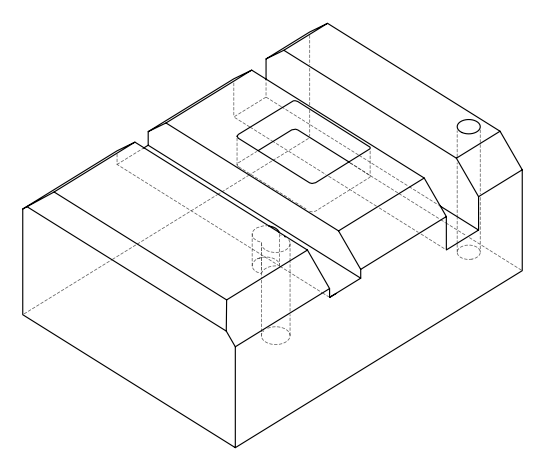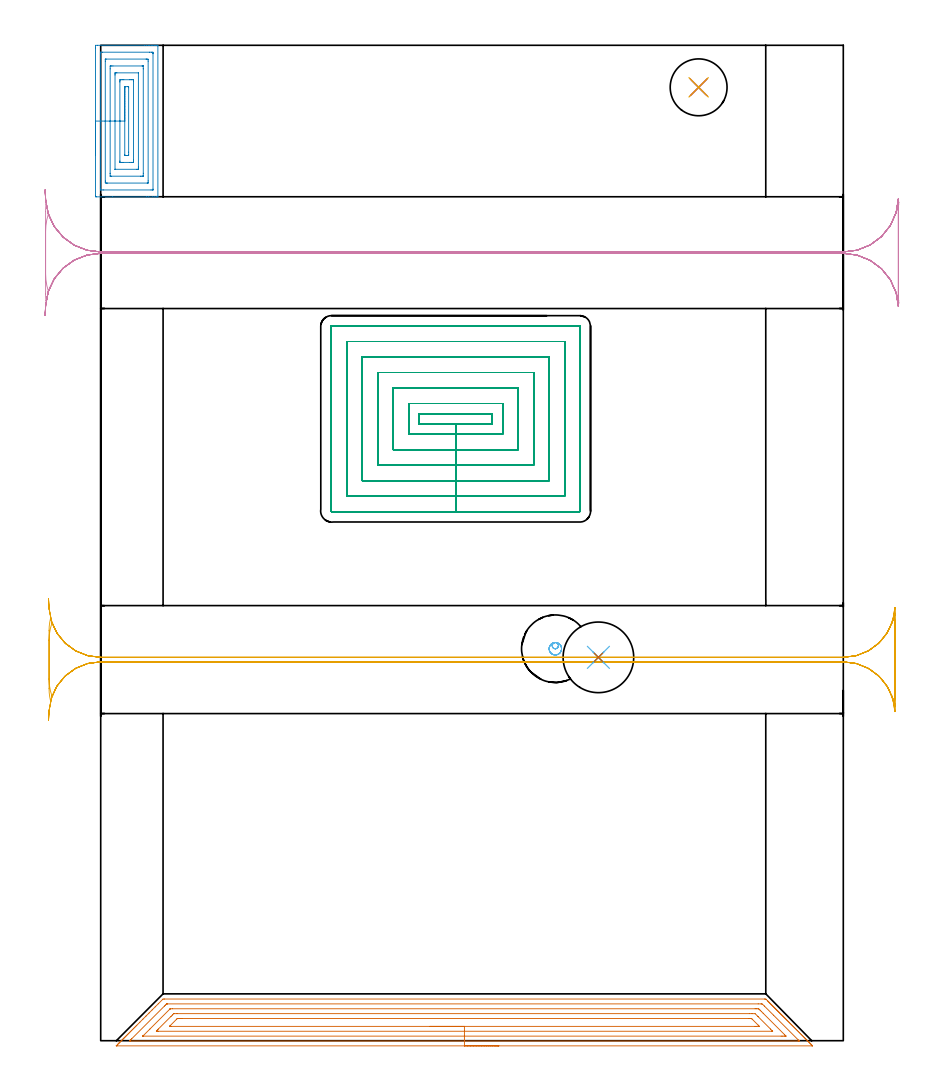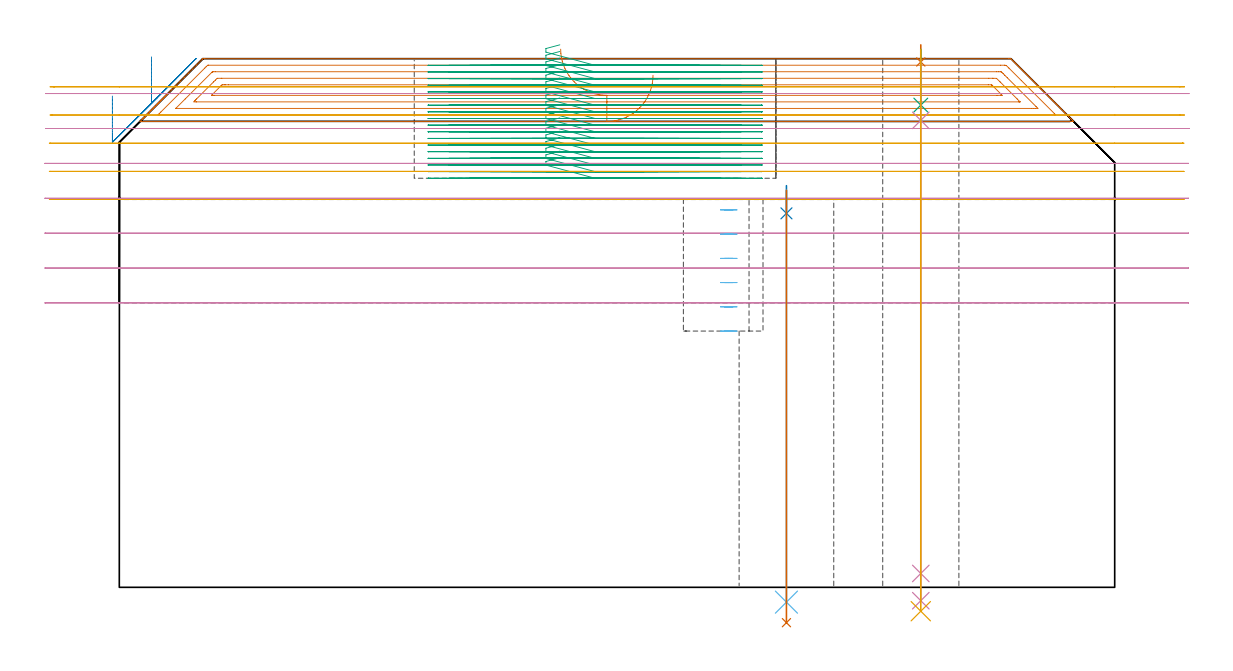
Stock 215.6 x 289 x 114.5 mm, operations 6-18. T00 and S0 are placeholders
(PLAN: 18 operations, 10 tool changes, 91.4 min)
(1 AREA_MILL | FG_CHAMFER_SURFACE | UGT0205_001 | 6.25 min | 26100 mm3)
(2 AREA_MILL_1 | FG_CHAMFER_SURFACE_1 | UGT0205_001 | 5.3 min | 16817 mm3)
(3 AREA_MILL_2 | FG_CHAMFER_SURFACE_2 | UGT0205_001 | 5.95 min | 25956 mm3)
(4 AREA_MILL_3 | FG_CHAMFER_SURFACE_3 | UGT0205_001 | 5.09 min | 16650 mm3)
(5 AREA_MILL_4 | FG_CHAMFER_SURFACE_4 | UGT0205_001 | 3.24 min | 13195 mm3)
(6 AREA_MILL_5 | FG_CHAMFER_SURFACE_5 | UGT0205_001 | 7.86 min | 17028 mm3)
(7 AREA_MILL_6 | FG_CHAMFER_SURFACE_6 | UGT0205_001 | 2.73 min | 8462 mm3)
(8 MILL_RECTANGULAR_POCKET | POCKET_RECTANGULAR_STRAIGHT | NXT0201_008 | Follow Part, ap 1.5, ae 75% | 39.06 min | 121291 mm3)
(9 MILL_RECTANGULAR_SLOT | SLOT_RECTANGULAR | UGT0201_004 | Follow Part, ap 8, ae 75% | 7.98 min | 362912 mm3)
(10 MILL_RECTANGULAR_SLOT_1 | SLOT_RECTANGULAR_1 | UGT0201_018 | Follow Part, ap 7.5, ae 75% | 5.58 min | 199205 mm3)
(11 MILL_BLIND_HOLE_FROM_SOLID_MATERIAL | STEP1POCKET | UGT0201_008 | Spiral | 0.47 min | 8611 mm3)
(12 SPOT_DRILL | STEP1HOLE | NXT0321_9005460120000 | 0.03 min | 7 mm3)
(13 SPOT_DRILL_1 | STEP1HOLE_1 | NXT0321_9005460120000 | 0.06 min | 166 mm3)
(14 DRILL_BLIND_HOLE_INTO_CENTER | STEP1HOLE | NXT0301_038 | 0.05 min | 301 mm3)
(15 GUN_DRILL_THROUGH_HOLE | STEP1HOLE | UGT0307_002 | 0.55 min | 2945 mm3)
(16 SPADE_DRILL_TO_ENLARGE_THROUGH_HOLE | STEP1HOLE | UGT0306_007 | 0.49 min | 21180 mm3)
(17 DRILL_THROUGH_HOLE_INTO_CENTER | STEP1HOLE_1 | NXT0301_065 | 0.36 min | 5490 mm3)
(18 DRILL_TO_ENLARGE_THROUGH_HOLE | STEP1HOLE_1 | UGT0301_050 | 0.38 min | 19817 mm3)
(TOOL UGT0205_001 | Chamfer Mill 20 x 3 x 45 deg. | D20 FL50 Z2)
(TOOL NXT0201_008 | ENDMILL 6mm [2P460-0600-NA 1630] | D6 FL26 Z6)
(TOOL UGT0201_004 | End Mill 32 mm | D32 FL53 Z6)
(TOOL UGT0201_018 | End mill 30 mm | D30 FL50 Z4)
(TOOL UGT0201_008 | End Mill 16 mm | D16 FL32 Z4)
(TOOL NXT0321_9005460120000 | NC Spot Drill, 142deg, 12mm, Carbide, Uncoated | D12 PA142 FL30 Z2)
(TOOL NXT0301_038 | Carbide Drill 6.7mm [860.1-0670-034A1-MM 2214] | D6.7 PA140 FL53 Z2)
(TOOL UGT0307_002 | Gun Drill 6 mm | D6 PA130 FL24 Z1)
(TOOL UGT0306_007 | Spade Drill 16.5mm | D16.5 PA132 FL10 Z2)
(TOOL NXT0301_065 | Carbide Drill 9.4mm [860.1-0940-075A1-MM 2214] | D9.4 PA140 FL98 Z2)
(TOOL UGT0301_050 | Twist Drill 20.5 mm | D20.5 PA118 FL145 Z2)
(OP 6 AREA_MILL_5)
G17 G21 G94 G90
T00 M6
G54
G17 G0 G90 X115.6 Y-1.5 S1061 M3
G43 Z124.5 H0
Z110.9
G94 G1 X115.562 Z110.028 F250.
X115.448 Z109.164
X115.259 Z108.312
X114.997 Z107.48
X114.663 Z106.674
X114.26 Z105.9
X113.791 Z105.164
X113.26 Z104.472
X112.671 Z103.829
X112.028 Z103.24
X111.336 Z102.708
X110.6 Z102.24
X109.826 Z101.837
X109.02 Z101.503
X108.188 Z101.241
X107.336 Z101.052
X106.471 Z100.938
X105.6 Z100.9
X4.734
X4.52 Y-1.494 Z100.903
X4.518 Y-1.493 Z100.904
X4.52 Y-1.478 Z100.919
X4.936 Y-1.064 Z101.335
X5.069 Y-0.93 Z101.467
X5.116 Y-0.884 Z101.515
X5.32 Y-0.68 Z101.719
X5.366 Y-0.633 Z101.764
X5.414 Y-0.586 Z101.813
X5.615 Y-0.384 Z102.015
X5.662 Y-0.336 Z102.061
X5.711 Y-0.288 Z102.111
X5.911 Y-0.089 Z102.31
X5.959 Y-0.04 Z102.357
X6.009 Y0.009 Z102.408
X6.207 Y0.207 Z102.606
X6.256 Y0.257 Z102.654
X6.307 Y0.307 Z102.706
X6.502 Y0.503 Z102.902
X6.552 Y0.554 Z102.95
X6.604 Y0.605 Z103.004
X6.798 Y0.798 Z103.197
X6.849 Y0.85 Z103.247
X6.902 Y0.903 Z103.302
X7.093 Y1.094 Z103.493
X7.145 Y1.147 Z103.544
X7.2 Y1.2 Z103.599
X7.389 Y1.389 Z103.788
X7.442 Y1.444 Z103.84
X7.498 Y1.498 Z103.897
X7.684 Y1.685 Z104.084
X7.739 Y1.74 Z104.137
X7.795 Y1.796 Z104.195
X7.98 Y1.98 Z104.379
X8.035 Y2.037 Z104.434
X8.093 Y2.094 Z104.493
X8.276 Y2.276 Z104.675
X8.332 Y2.333 Z104.73
X8.391 Y2.391 Z104.79
X8.571 Y2.572 Z104.971
X8.629 Y2.63 Z105.027
X8.689 Y2.689 Z105.088
X8.867 Y2.867 Z105.266
X8.925 Y2.927 Z105.323
X8.986 Y2.987 Z105.386
X9.162 Y3.163 Z105.562
X9.222 Y3.223 Z105.62
X9.284 Y3.284 Z105.683
X9.458 Y3.458 Z105.857
X9.519 Y3.52 Z105.917
X9.582 Y3.582 Z105.981
X9.754 Y3.754 Z106.153
X9.815 Y3.817 Z106.213
X9.879 Y3.88 Z106.279
X10.049 Y4.05 Z106.449
X10.112 Y4.113 Z106.51
X10.177 Y4.178 Z106.577
X10.345 Y4.345 Z106.744
X10.408 Y4.41 Z106.806
X10.475 Y4.475 Z106.874
X11.368 Y5.369 Z107.768
X12.261 Y6.262 Z108.661
X13.155 Y7.155 Z109.554
X14.048 Y8.048 Z110.447
X14.941 Y8.941 Z111.34
X15.834 Y9.834 Z112.234
X16.727 Y10.728 Z113.127
X17.974 Y11.975 Z114.372
X18.005 Y12.005 Z114.401
X18.105 Y12.1 Z114.485
X18.514 Z114.5
X192.686
X193.095 Z114.485
X193.198 Y12.004 Z114.4
X193.226 Y11.975 Z114.372
X193.579 Y11.622 Z114.019
X193.672 Y11.53 Z113.926
X193.761 Y11.439 Z113.838
X193.877 Y11.323 Z113.722
X193.969 Y11.233 Z113.629
X194.057 Y11.143 Z113.543
X194.175 Y11.025 Z113.425
X194.265 Y10.936 Z113.332
X194.352 Y10.848 Z113.247
X194.473 Y10.728 Z113.127
X194.562 Y10.64 Z113.036
X194.648 Y10.552 Z112.951
X194.77 Y10.43 Z112.829
X194.859 Y10.343 Z112.739
X194.944 Y10.257 Z112.656
X195.068 Y10.132 Z112.531
X195.155 Y10.046 Z112.442
X195.239 Y9.961 Z112.36
X195.366 Y9.834 Z112.234
X195.452 Y9.75 Z112.146
X195.535 Y9.665 Z112.065
X195.663 Y9.537 Z111.936
X195.749 Y9.453 Z111.849
X195.83 Y9.37 Z111.769
X195.961 Y9.239 Z111.638
X196.045 Y9.156 Z111.553
X196.126 Y9.074 Z111.474
X196.259 Y8.941 Z111.341
X196.342 Y8.86 Z111.256
X196.422 Y8.779 Z111.178
X196.557 Y8.644 Z111.043
X196.639 Y8.563 Z110.959
X196.717 Y8.483 Z110.882
X196.854 Y8.346 Z110.745
X196.935 Y8.266 Z110.663
X197.013 Y8.188 Z110.587
X197.152 Y8.048 Z110.447
X197.232 Y7.97 Z110.366
X197.308 Y7.892 Z110.291
X197.45 Y7.75 Z110.15
X197.529 Y7.673 Z110.069
X197.604 Y7.596 Z109.996
X197.748 Y7.453 Z109.852
X197.825 Y7.376 Z109.773
X197.9 Y7.301 Z109.7
X198.045 Y7.155 Z109.554
X198.122 Y7.08 Z109.476
X198.195 Y7.005 Z109.404
X198.343 Y6.857 Z109.256
X198.418 Y6.783 Z109.179
X198.491 Y6.71 Z109.109
X198.641 Y6.56 Z108.959
X198.715 Y6.487 Z108.883
X198.786 Y6.414 Z108.813
X198.939 Y6.262 Z108.661
X199.012 Y6.19 Z108.586
X199.082 Y6.119 Z108.518
X199.236 Y5.964 Z108.363
X199.308 Y5.893 Z108.29
X199.377 Y5.823 Z108.222
X199.534 Y5.666 Z108.065
X199.605 Y5.597 Z107.993
X199.673 Y5.527 Z107.926
X199.832 Y5.369 Z107.768
X199.902 Y5.3 Z107.696
X199.969 Y5.232 Z107.631
X200.129 Y5.071 Z107.47
X200.198 Y5.003 Z107.4
X200.264 Y4.936 Z107.335
X200.427 Y4.773 Z107.172
X200.495 Y4.707 Z107.103
X200.56 Y4.641 Z107.04
X200.725 Y4.475 Z106.874
X200.792 Y4.41 Z106.806
X200.855 Y4.345 Z106.744
X201.023 Y4.178 Z106.577
X201.088 Y4.113 Z106.51
X201.151 Y4.049 Z106.448
X201.32 Y3.88 Z106.279
X201.385 Y3.817 Z106.213
X201.447 Y3.754 Z106.153
X201.618 Y3.582 Z105.981
X201.681 Y3.52 Z105.917
X201.742 Y3.458 Z105.857
X201.916 Y3.285 Z105.684
X201.978 Y3.223 Z105.62
X202.038 Y3.163 Z105.562
X202.214 Y2.987 Z105.386
X202.275 Y2.927 Z105.323
X202.333 Y2.867 Z105.266
X202.511 Y2.689 Z105.088
X202.571 Y2.63 Z105.027
X202.629 Y2.572 Z104.971
X202.809 Y2.391 Z104.79
X202.868 Y2.333 Z104.73
X202.924 Y2.276 Z104.675
X203.107 Y2.094 Z104.493
X203.165 Y2.037 Z104.434
X203.22 Y1.98 Z104.379
X203.404 Y1.796 Z104.195
X203.461 Y1.74 Z104.137
X203.516 Y1.685 Z104.084
X203.702 Y1.498 Z103.897
X203.758 Y1.444 Z103.84
X203.811 Y1.389 Z103.788
X204. Y1.2 Z103.599
X204.054 Y1.147 Z103.544
X204.107 Y1.094 Z103.493
X204.298 Y0.903 Z103.302
X204.351 Y0.85 Z103.247
X204.402 Y0.798 Z103.197
X204.595 Y0.605 Z103.004
X204.648 Y0.554 Z102.95
X204.698 Y0.503 Z102.902
X204.893 Y0.307 Z102.706
X204.944 Y0.257 Z102.654
X204.993 Y0.207 Z102.606
X205.191 Y0.01 Z102.408
X205.241 Y-0.04 Z102.357
X205.289 Y-0.089 Z102.31
X205.489 Y-0.288 Z102.111
X205.538 Y-0.336 Z102.061
X205.585 Y-0.384 Z102.015
X205.786 Y-0.586 Z101.813
X205.834 Y-0.633 Z101.764
X205.88 Y-0.68 Z101.719
X206.084 Y-0.884 Z101.515
X206.131 Y-0.93 Z101.467
X206.264 Y-1.064 Z101.335
X206.382 Y-1.182 Z101.218
X206.576 Y-1.375 Z101.023
X206.68 Y-1.482 Z100.915
X206.683 Y-1.494 Z100.903
X206.68 Y-1.499 Z100.899
X206.466 Y-1.5 Z100.9
X105.6
Y-0.086 Z102.314
X8.642 Y-0.085 Z102.315
X8.55 Y-0.083 Z102.317
X8.383 Y-0.079 Z102.321
X8.418 Y-0.04 Z102.36
X8.55 Y0.098 Z102.498
X8.689 Y0.239 Z102.639
X8.995 Y0.545 Z102.945
X18.514 Y10.064 Z112.464
X18.803 Y10.351 Z112.751
X19.098 Y10.64 Z113.04
X19.13 Y10.668 Z113.068
X19.223 Y10.679 Z113.079
X19.315 Y10.684 Z113.084
X19.361 Y10.685 Z113.085
X190.9 Y10.686 Z113.086
X191.751 Y10.682 Z113.082
X191.793 Y10.679 Z113.079
X192.099 Y10.64 Z113.04
X192.686 Y10.062 Z112.462
X195.366 Y7.385 Z109.785
X202.511 Y0.237 Z102.637
X202.782 Y-0.04 Z102.36
X202.812 Y-0.073 Z102.327
X202.696 Y-0.08 Z102.32
X202.604 Y-0.084 Z102.316
X202.557 Y-0.085 Z102.315
X202.511 Y-0.086 Z102.314
X105.6
Y1.328 Z103.728
X12.292 Y1.329 Z103.729
X12.261 Y1.33 Z103.73
X12.249 Y1.332 Z103.732
X12.246 Y1.335 Z103.735
Y1.342 Z103.742
X12.251 Y1.35 Z103.75
X14.278 Y3.379 Z105.779
X20.029 Y9.129 Z111.529
X20.121 Y9.219 Z111.619
X20.157 Y9.25 Z111.65
X20.176 Y9.265 Z111.665
X20.198 Y9.266 Z111.666
X20.3 Y9.269 Z111.669
X20.78 Y9.271 Z111.671
X190.007
X190.489 Y9.269 Z111.669
X190.9 Y9.264 Z111.664
X191.03 Y9.259 Z111.659
X191.166 Y9.127 Z111.527
X191.439 Y8.86 Z111.26
X191.793 Y8.508 Z110.908
X192.331 Y7.97 Z110.37
X198.559 Y1.74 Z104.14
X198.939 Y1.356 Z103.756
X198.951 Y1.335 Z103.735
X198.939 Y1.334 Z103.734
X198.457 Y1.33 Z103.73
X198.045 Y1.329 Z103.729
X197.565 Y1.328 Z103.728
X105.6
Y2.743 Z105.143
X16.727
X16.613 Y2.744 Z105.144
X16.152 Y2.749 Z105.149
X16.358 Y2.998 Z105.398
X16.521 Y3.167 Z105.567
X16.727 Y3.378 Z105.778
X20.429 Y7.08 Z109.48
X20.812 Y7.46 Z109.86
X21.193 Y7.838 Z110.238
X21.313 Y7.851 Z110.251
X22.086 Y7.856 Z110.256
X22.2 Y7.857 Z110.257
X188.333
X189.113 Y7.856 Z110.256
X189.229 Y7.855 Z110.255
X190.007 Y7.838 Z110.238
X190.771 Y7.08 Z109.48
X190.9 Y6.951 Z109.351
X194.473 Y3.378 Z105.778
X195.08 Y2.762 Z105.162
X195.091 Y2.748 Z105.148
X195.088
X195.05 Y2.745 Z105.145
X194.967 Y2.743 Z105.143
X194.802
X105.6
Y4.157 Z106.557
X20.554
X20.3 Y4.159 Z106.559
X20.046 Y4.162 Z106.562
X19.99 Y4.163 Z106.563
X20.08 Y4.27 Z106.67
X20.165 Y4.363 Z106.763
X20.209 Y4.41 Z106.81
X22.037 Y6.239 Z108.639
X22.086 Y6.286 Z108.686
X22.251 Y6.436 Z108.836
X22.406 Y6.439 Z108.839
X22.727 Y6.442 Z108.842
X22.98 Y6.443 Z108.843
X23.619
X188.22
X188.861 Y6.441 Z108.841
X188.922 Y6.439 Z108.839
X188.949 Y6.436 Z108.836
X189.008 Y6.384 Z108.784
X189.113 Y6.287 Z108.687
X190.9 Y4.502 Z106.902
X190.99 Y4.41 Z106.81
X191.079 Y4.316 Z106.716
X191.22 Y4.163 Z106.563
X191.15 Y4.161 Z106.561
X190.9 Y4.159 Z106.559
X190.26 Y4.157 Z106.557
X190.007
X105.6
X104.728 Z106.595
X103.863 Z106.709
X103.012 Z106.898
X102.18 Z107.16
X101.374 Z107.494
X100.6 Z107.897
X99.864 Z108.365
X99.172 Z108.896
X98.529 Z109.486
X97.939 Z110.129
X97.408 Z110.821
X96.94 Z111.557
X96.537 Z112.331
X96.203 Z113.137
X95.941 Z113.969
X95.752 Z114.82
X95.638 Z115.685
X95.6 Z116.557
G0 Z124.5
M5
M2
(OP 7 AREA_MILL_6)
G17 G21 G94 G90
T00 M6
G54
G17 G0 G90 X-1.5 Y257. S1061 M3
G43 Z124.5 H0
Z106.4
G94 G1 Y257.038 Z105.528 F250.
Y257.152 Z104.663
Y257.341 Z103.812
Y257.603 Z102.98
Y257.937 Z102.174
Y258.34 Z101.4
Y258.808 Z100.664
Y259.34 Z99.972
Y259.929 Z99.329
Y260.572 Z98.74
Y261.264 Z98.208
Y262. Z97.74
Y262.774 Z97.337
Y263.58 Z97.003
Y264.412 Z96.741
Y265.263 Z96.552
Y266.128 Z96.438
Y267. Z96.4
Y288.098
X-1.499 Y288.403 Z96.401
X-1.493 Y288.982 Z96.404
X-1.491 Y288.993 Z96.406
X-0.915 Y289. Z96.982
X12.746 Z110.64
X13.342 Z111.235
X13.932 Z111.829
X14.233 Z112.129
X14.823 Z112.719
X15.124 Z113.019
X15.726 Z113.625
X16.015 Z113.914
X16.205 Z114.104
X16.555 Y288.992 Z114.447
X16.597 Y288.99 Z114.488
X16.6 Y288.849 Z114.5
Y245.151
X16.597 Y245.01 Z114.488
X16.555 Y245.008 Z114.447
X16.205 Y245. Z114.104
X15.725 Z113.624
X15.124 Z113.019
X13.932 Z111.829
X13.342 Z111.235
X3.425 Z101.322
X-1.211 Y245.001 Z96.686
X-1.492 Y245.01 Z96.405
X-1.499 Y245.29 Z96.399
Y245.319
X-1.5 Y267. Z96.4
X-0.086 Z97.814
X-0.085 Y286.744 Z97.815
X-0.083 Y286.868 Z97.817
X-0.08 Y286.951 Z97.82
X-0.076 Y286.992 Z97.824
X-0.07 Y286.993 Z97.83
X-0.024 Y286.996 Z97.876
X0.488 Y287. Z98.388
X14.233 Z112.133
X14.745 Y286.998 Z112.645
X15.124 Y286.992 Z113.024
X15.171 Y286.99 Z113.071
X15.18 Y286.806 Z113.08
X15.184 Y286.682 Z113.084
X15.185 Y286.62 Z113.085
X15.186 Y286.558 Z113.086
X15.185 Y247.256 Z113.085
X15.183 Y247.132 Z113.083
X15.18 Y247.049 Z113.08
X15.176 Y247.008 Z113.076
X15.17 Y247.007 Z113.07
X15.124 Y247.004 Z113.024
X14.612 Y247. Z112.512
X0.867 Z98.767
X0.355 Y247.001 Z98.255
X-0.024 Y247.008 Z97.876
X-0.071 Y247.01 Z97.829
X-0.08 Y247.194 Z97.82
X-0.084 Y247.318 Z97.816
X-0.085 Y247.38 Z97.815
X-0.086 Y247.442 Z97.814
Y267.
X1.328 Z99.228
X1.329 Y284.375 Z99.229
X1.33 Y284.836 Z99.23
X1.332 Y284.943 Z99.232
X1.335 Y284.988 Z99.235
X1.431 Y284.994 Z99.331
X1.595 Y284.999 Z99.495
X13.178 Y285. Z111.078
X13.342 Y284.997 Z111.242
X13.505 Y284.99 Z111.405
X13.765 Y284.97 Z111.665
X13.767 Y284.836 Z111.667
X13.771 Y284.407 Z111.671
Y249.625
X13.77 Y249.164 Z111.67
X13.768 Y249.057 Z111.668
X13.765 Y249.012 Z111.665
X13.668 Y249.006 Z111.568
X13.504 Y249.001 Z111.404
X1.922 Y249. Z99.822
X1.758 Y249.003 Z99.658
X1.595 Y249.01 Z99.495
X1.335 Y249.03 Z99.235
X1.332 Y249.164 Z99.232
X1.329 Y249.593 Z99.229
X1.328 Y267. Z99.228
X2.743 Z100.643
Y282.161
X2.749 Y282.953 Z100.649
X2.759 Y282.99 Z100.659
X2.807 Y282.994 Z100.707
X2.912 Y282.998 Z100.812
X3.121 Y282.999 Z101.021
X3.54 Y283. Z101.44
X12.003 Z109.903
X12.198 Y282.999 Z110.098
X12.295 Y282.995 Z110.195
X12.342 Y282.99 Z110.242
X12.351 Y282.983 Z110.251
X12.353 Y282.967 Z110.253
X12.357 Y282.254 Z110.257
Y282.161
Y251.839
X12.351 Y251.047 Z110.251
X12.341 Y251.01 Z110.241
X12.293 Y251.006 Z110.193
X12.188 Y251.002 Z110.088
X11.979 Y251.001 Z109.879
X11.56 Y251. Z109.46
X3.097 Z100.997
X2.902 Y251.001 Z100.802
X2.805 Y251.005 Z100.705
X2.758 Y251.01 Z100.658
X2.749 Y251.017 Z100.649
X2.747 Y251.033 Z100.647
X2.743 Y251.746 Z100.643
Y251.839
Y267.
X4.157 Z102.057
Y280.377
X4.158 Y280.651 Z102.058
X4.163 Y280.926 Z102.063
X4.166 Y280.991 Z102.066
X4.198 Y280.995 Z102.098
X4.276 Y280.998 Z102.176
X4.431 Y281. Z102.331
X4.7 Z102.6
X10.938 Y280.999 Z108.838
X10.942 Y280.996 Z108.842
X10.943 Y280.995 Z108.843
Y253.623
X10.942 Y253.349 Z108.842
X10.937 Y253.074 Z108.837
X10.934 Y253.01 Z108.834
X10.901 Y253.005 Z108.801
X10.824 Y253.002 Z108.724
X10.669 Y253. Z108.569
X10.4 Z108.3
X4.162 Y253.001 Z102.062
X4.158 Y253.004 Z102.058
X4.157 Y253.005 Z102.057
Y267.
X5.571 Z103.471
Y278.344
X5.573 Y278.594 Z103.473
X5.576 Y278.915 Z103.476
X5.578 Y278.986 Z103.478
X5.672 Y278.992 Z103.572
X5.81 Y278.998 Z103.71
X6.213 Y278.999 Z104.113
X6.698 Y279. Z104.598
X8.48 Z106.38
X8.886 Z106.786
X9.373 Y278.998 Z107.273
X9.495 Y278.992 Z107.395
X9.519 Y278.99 Z107.419
X9.522 Y278.949 Z107.422
X9.526 Y278.845 Z107.426
X9.528 Y278.594 Z107.428
Y255.656
X9.527 Y255.406 Z107.427
X9.524 Y255.085 Z107.424
X9.522 Y255.014 Z107.422
X9.428 Y255.008 Z107.328
X9.29 Y255.002 Z107.19
X8.886 Y255.001 Z106.786
X8.401 Y255. Z106.301
X6.619 Z104.519
X6.213 Z104.113
X5.727 Y255.002 Z103.627
X5.605 Y255.008 Z103.505
X5.581 Y255.01 Z103.481
X5.578 Y255.051 Z103.478
X5.574 Y255.155 Z103.474
X5.572 Y255.406 Z103.472
X5.571 Y267. Z103.471
X6.985 Z104.885
X6.986 Y276.81 Z104.886
X6.987 Y276.927 Z104.887
X6.99 Y276.968 Z104.89
X6.992 Y276.99 Z104.892
X7.01 Y276.992 Z104.91
X7.104 Y276.995 Z105.004
X7.806 Y276.999 Z105.706
X7.995 Y276.997 Z105.895
X8.058 Y276.994 Z105.958
X8.103 Y276.991 Z106.003
X8.108 Y276.928 Z106.008
X8.112 Y276.81 Z106.012
X8.114 Y276.692 Z106.014
X8.115 Y257.963 Z106.015
X8.114 Y257.19 Z106.014
X8.113 Y257.073 Z106.013
X8.11 Y257.032 Z106.01
X8.108 Y257.01 Z106.008
X8.09 Y257.008 Z105.99
X7.995 Y257.005 Z105.895
X7.294 Y257.001 Z105.194
X7.104 Y257.003 Z105.004
X7.041 Y257.006 Z104.941
X6.997 Y257.009 Z104.897
X6.992 Y257.072 Z104.892
X6.988 Y257.19 Z104.888
X6.986 Y257.308 Z104.886
X6.985 Y267. Z104.885
Y267.872 Z104.923
Y268.736 Z105.037
Y269.588 Z105.226
Y270.42 Z105.488
Y271.226 Z105.822
Y272. Z106.225
Y272.736 Z106.694
Y273.428 Z107.225
Y274.071 Z107.814
Y274.66 Z108.457
Y275.191 Z109.15
Y275.66 Z109.885
Y276.063 Z110.659
Y276.397 Z111.465
Y276.659 Z112.297
Y276.848 Z113.149
Y276.962 Z114.014
Y277. Z114.885
G0 Z124.5
M5
M2
(OP 8 MILL_RECTANGULAR_POCKET)
G17 G21 G94 G90
T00 M6
G54
G17 G0 G90 X95.416 Y182. S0 M3
G43 Z124.5 H1
Z117.5
G94 G1 X92.4 Z116.692 F250.
Y179.1 Z115.915
X103.05 Z113.061
X113.7 F500.
Y182.
X92.4
Y179.1
X103.05
Y176.1
X116.7
Y185.
X89.4
Y176.1
X103.05
Y171.6
X121.2
Y189.5
X84.9
Y171.6
X103.05
Y167.1
X125.7
Y194.
X80.4
Y167.1
X103.05
Y162.6
X130.2
Y198.5
X75.9
Y162.6
X103.05
Y158.1
X134.7
Y203.
X71.4
Y158.1
X103.05
Y153.6
X139.1
X139.155 Y153.605
X139.195 Y153.645
X139.2 Y153.7
Y207.4
X139.195 Y207.455
X139.155 Y207.495
X139.1 Y207.5
X67.
X66.945 Y207.495
X66.905 Y207.455
X66.9 Y207.4
Y153.7
X66.905 Y153.645
X66.945 Y153.605
X67. Y153.6
X103.05
X104.05
G0 X95.416 Y182. Z116.061
G1 X92.4 Z115.253 F250.
Y179.1 Z114.476
X103.05 Z111.622
X113.7 F500.
Y182.
X92.4
Y179.1
X103.05
Y176.1
X116.7
Y185.
X89.4
Y176.1
X103.05
Y171.6
X121.2
Y189.5
X84.9
Y171.6
X103.05
Y167.1
X125.7
Y194.
X80.4
Y167.1
X103.05
Y162.6
X130.2
Y198.5
X75.9
Y162.6
X103.05
Y158.1
X134.7
Y203.
X71.4
Y158.1
X103.05
Y153.6
X139.1
X139.155 Y153.605
X139.195 Y153.645
X139.2 Y153.7
Y207.4
X139.195 Y207.455
X139.155 Y207.495
X139.1 Y207.5
X67.
X66.945 Y207.495
X66.905 Y207.455
X66.9 Y207.4
Y153.7
X66.905 Y153.645
X66.945 Y153.605
X67. Y153.6
X103.05
X104.05
G0 X95.416 Y182. Z114.622
G1 X92.4 Z113.814 F250.
Y179.1 Z113.037
X103.05 Z110.183
X113.7 F500.
Y182.
X92.4
Y179.1
X103.05
Y176.1
X116.7
Y185.
X89.4
Y176.1
X103.05
Y171.6
X121.2
Y189.5
X84.9
Y171.6
X103.05
Y167.1
X125.7
Y194.
X80.4
Y167.1
X103.05
Y162.6
X130.2
Y198.5
X75.9
Y162.6
X103.05
Y158.1
X134.7
Y203.
X71.4
Y158.1
X103.05
Y153.6
X139.1
X139.155 Y153.605
X139.195 Y153.645
X139.2 Y153.7
Y207.4
X139.195 Y207.455
X139.155 Y207.495
X139.1 Y207.5
X67.
X66.945 Y207.495
X66.905 Y207.455
X66.9 Y207.4
Y153.7
X66.905 Y153.645
X66.945 Y153.605
X67. Y153.6
X103.05
X104.05
G0 X95.416 Y182. Z113.183
G1 X92.4 Z112.375 F250.
Y179.1 Z111.598
X103.05 Z108.744
X113.7 F500.
Y182.
X92.4
Y179.1
X103.05
Y176.1
X116.7
Y185.
X89.4
Y176.1
X103.05
Y171.6
X121.2
Y189.5
X84.9
Y171.6
X103.05
Y167.1
X125.7
Y194.
X80.4
Y167.1
X103.05
Y162.6
X130.2
Y198.5
X75.9
Y162.6
X103.05
Y158.1
X134.7
Y203.
X71.4
Y158.1
X103.05
Y153.6
X139.1
X139.155 Y153.605
X139.195 Y153.645
X139.2 Y153.7
Y207.4
X139.195 Y207.455
X139.155 Y207.495
X139.1 Y207.5
X67.
X66.945 Y207.495
X66.905 Y207.455
X66.9 Y207.4
Y153.7
X66.905 Y153.645
X66.945 Y153.605
X67. Y153.6
X103.05
X104.05
G0 X95.416 Y182. Z111.744
G1 X92.4 Z110.936 F250.
Y179.1 Z110.159
X103.05 Z107.305
X113.7 F500.
Y182.
X92.4
Y179.1
X103.05
Y176.1
X116.7
Y185.
X89.4
Y176.1
X103.05
Y171.6
X121.2
Y189.5
X84.9
Y171.6
X103.05
Y167.1
X125.7
Y194.
X80.4
Y167.1
X103.05
Y162.6
X130.2
Y198.5
X75.9
Y162.6
X103.05
Y158.1
X134.7
Y203.
X71.4
Y158.1
X103.05
Y153.6
X139.1
X139.155 Y153.605
X139.195 Y153.645
X139.2 Y153.7
Y207.4
X139.195 Y207.455
X139.155 Y207.495
X139.1 Y207.5
X67.
X66.945 Y207.495
X66.905 Y207.455
X66.9 Y207.4
Y153.7
X66.905 Y153.645
X66.945 Y153.605
X67. Y153.6
X103.05
X104.05
G0 X95.416 Y182. Z110.305
G1 X92.4 Z109.497 F250.
Y179.1 Z108.72
X103.05 Z105.867
X113.7 F500.
Y182.
X92.4
Y179.1
X103.05
Y176.1
X116.7
Y185.
X89.4
Y176.1
X103.05
Y171.6
X121.2
Y189.5
X84.9
Y171.6
X103.05
Y167.1
X125.7
Y194.
X80.4
Y167.1
X103.05
Y162.6
X130.2
Y198.5
X75.9
Y162.6
X103.05
Y158.1
X134.7
Y203.
X71.4
Y158.1
X103.05
Y153.6
X139.1
X139.155 Y153.605
X139.195 Y153.645
X139.2 Y153.7
Y207.4
X139.195 Y207.455
X139.155 Y207.495
X139.1 Y207.5
X67.
X66.945 Y207.495
X66.905 Y207.455
X66.9 Y207.4
Y153.7
X66.905 Y153.645
X66.945 Y153.605
X67. Y153.6
X103.05
X104.05
G0 X95.416 Y182. Z108.867
G1 X92.4 Z108.058 F250.
Y179.1 Z107.281
X103.05 Z104.428
X113.7 F500.
Y182.
X92.4
Y179.1
X103.05
Y176.1
X116.7
Y185.
X89.4
Y176.1
X103.05
Y171.6
X121.2
Y189.5
X84.9
Y171.6
X103.05
Y167.1
X125.7
Y194.
X80.4
Y167.1
X103.05
Y162.6
X130.2
Y198.5
X75.9
Y162.6
X103.05
Y158.1
X134.7
Y203.
X71.4
Y158.1
X103.05
Y153.6
X139.1
X139.155 Y153.605
X139.195 Y153.645
X139.2 Y153.7
Y207.4
X139.195 Y207.455
X139.155 Y207.495
X139.1 Y207.5
X67.
X66.945 Y207.495
X66.905 Y207.455
X66.9 Y207.4
Y153.7
X66.905 Y153.645
X66.945 Y153.605
X67. Y153.6
X103.05
X104.05
G0 X95.416 Y182. Z107.428
G1 X92.4 Z106.62 F250.
Y179.1 Z105.842
X103.05 Z102.989
X113.7 F500.
Y182.
X92.4
Y179.1
X103.05
Y176.1
X116.7
Y185.
X89.4
Y176.1
X103.05
Y171.6
X121.2
Y189.5
X84.9
Y171.6
X103.05
Y167.1
X125.7
Y194.
X80.4
Y167.1
X103.05
Y162.6
X130.2
Y198.5
X75.9
Y162.6
X103.05
Y158.1
X134.7
Y203.
X71.4
Y158.1
X103.05
Y153.6
X139.1
X139.155 Y153.605
X139.195 Y153.645
X139.2 Y153.7
Y207.4
X139.195 Y207.455
X139.155 Y207.495
X139.1 Y207.5
X67.
X66.945 Y207.495
X66.905 Y207.455
X66.9 Y207.4
Y153.7
X66.905 Y153.645
X66.945 Y153.605
X67. Y153.6
X103.05
X104.05
G0 X95.416 Y182. Z105.989
G1 X92.4 Z105.181 F250.
Y179.1 Z104.404
X103.05 Z101.55
X113.7 F500.
Y182.
X92.4
Y179.1
X103.05
Y176.1
X116.7
Y185.
X89.4
Y176.1
X103.05
Y171.6
X121.2
Y189.5
X84.9
Y171.6
X103.05
Y167.1
X125.7
Y194.
X80.4
Y167.1
X103.05
Y162.6
X130.2
Y198.5
X75.9
Y162.6
X103.05
Y158.1
X134.7
Y203.
X71.4
Y158.1
X103.05
Y153.6
X139.1
X139.155 Y153.605
X139.195 Y153.645
X139.2 Y153.7
Y207.4
X139.195 Y207.455
X139.155 Y207.495
X139.1 Y207.5
X67.
X66.945 Y207.495
X66.905 Y207.455
X66.9 Y207.4
Y153.7
X66.905 Y153.645
X66.945 Y153.605
X67. Y153.6
X103.05
X104.05
G0 X95.416 Y182. Z104.55
G1 X92.4 Z103.742 F250.
Y179.1 Z102.965
X103.05 Z100.111
X113.7 F500.
Y182.
X92.4
Y179.1
X103.05
Y176.1
X116.7
Y185.
X89.4
Y176.1
X103.05
Y171.6
X121.2
Y189.5
X84.9
Y171.6
X103.05
Y167.1
X125.7
Y194.
X80.4
Y167.1
X103.05
Y162.6
X130.2
Y198.5
X75.9
Y162.6
X103.05
Y158.1
X134.7
Y203.
X71.4
Y158.1
X103.05
Y153.6
X139.1
X139.155 Y153.605
X139.195 Y153.645
X139.2 Y153.7
Y207.4
X139.195 Y207.455
X139.155 Y207.495
X139.1 Y207.5
X67.
X66.945 Y207.495
X66.905 Y207.455
X66.9 Y207.4
Y153.7
X66.905 Y153.645
X66.945 Y153.605
X67. Y153.6
X103.05
X104.05
G0 X95.416 Y182. Z103.111
G1 X92.4 Z102.303 F250.
Y179.1 Z101.526
X103.05 Z98.672
X113.7 F500.
Y182.
X92.4
Y179.1
X103.05
Y176.1
X116.7
Y185.
X89.4
Y176.1
X103.05
Y171.6
X121.2
Y189.5
X84.9
Y171.6
X103.05
Y167.1
X125.7
Y194.
X80.4
Y167.1
X103.05
Y162.6
X130.2
Y198.5
X75.9
Y162.6
X103.05
Y158.1
X134.7
Y203.
X71.4
Y158.1
X103.05
Y153.6
X139.1
X139.155 Y153.605
X139.195 Y153.645
X139.2 Y153.7
Y207.4
X139.195 Y207.455
X139.155 Y207.495
X139.1 Y207.5
X67.
X66.945 Y207.495
X66.905 Y207.455
X66.9 Y207.4
Y153.7
X66.905 Y153.645
X66.945 Y153.605
X67. Y153.6
X103.05
X104.05
G0 X95.416 Y182. Z101.672
G1 X92.4 Z100.864 F250.
Y179.1 Z100.087
X103.05 Z97.233
X113.7 F500.
Y182.
X92.4
Y179.1
X103.05
Y176.1
X116.7
Y185.
X89.4
Y176.1
X103.05
Y171.6
X121.2
Y189.5
X84.9
Y171.6
X103.05
Y167.1
X125.7
Y194.
X80.4
Y167.1
X103.05
Y162.6
X130.2
Y198.5
X75.9
Y162.6
X103.05
Y158.1
X134.7
Y203.
X71.4
Y158.1
X103.05
Y153.6
X139.1
X139.155 Y153.605
X139.195 Y153.645
X139.2 Y153.7
Y207.4
X139.195 Y207.455
X139.155 Y207.495
X139.1 Y207.5
X67.
X66.945 Y207.495
X66.905 Y207.455
X66.9 Y207.4
Y153.7
X66.905 Y153.645
X66.945 Y153.605
X67. Y153.6
X103.05
X104.05
G0 X95.416 Y182. Z100.233
G1 X92.4 Z99.425 F250.
Y179.1 Z98.648
X103.05 Z95.794
X113.7 F500.
Y182.
X92.4
Y179.1
X103.05
Y176.1
X116.7
Y185.
X89.4
Y176.1
X103.05
Y171.6
X121.2
Y189.5
X84.9
Y171.6
X103.05
Y167.1
X125.7
Y194.
X80.4
Y167.1
X103.05
Y162.6
X130.2
Y198.5
X75.9
Y162.6
X103.05
Y158.1
X134.7
Y203.
X71.4
Y158.1
X103.05
Y153.6
X139.1
X139.155 Y153.605
X139.195 Y153.645
X139.2 Y153.7
Y207.4
X139.195 Y207.455
X139.155 Y207.495
X139.1 Y207.5
X67.
X66.945 Y207.495
X66.905 Y207.455
X66.9 Y207.4
Y153.7
X66.905 Y153.645
X66.945 Y153.605
X67. Y153.6
X103.05
X104.05
G0 X95.416 Y182. Z98.794
G1 X92.4 Z97.986 F250.
Y179.1 Z97.209
X103.05 Z94.356
X113.7 F500.
Y182.
X92.4
Y179.1
X103.05
Y176.1
X116.7
Y185.
X89.4
Y176.1
X103.05
Y171.6
X121.2
Y189.5
X84.9
Y171.6
X103.05
Y167.1
X125.7
Y194.
X80.4
Y167.1
X103.05
Y162.6
X130.2
Y198.5
X75.9
Y162.6
X103.05
Y158.1
X134.7
Y203.
X71.4
Y158.1
X103.05
Y153.6
X139.1
X139.155 Y153.605
X139.195 Y153.645
X139.2 Y153.7
Y207.4
X139.195 Y207.455
X139.155 Y207.495
X139.1 Y207.5
X67.
X66.945 Y207.495
X66.905 Y207.455
X66.9 Y207.4
Y153.7
X66.905 Y153.645
X66.945 Y153.605
X67. Y153.6
X103.05
X104.05
G0 X95.416 Y182. Z97.356
G1 X92.4 Z96.547 F250.
Y179.1 Z95.77
X103.05 Z92.917
X113.7 F500.
Y182.
X92.4
Y179.1
X103.05
Y176.1
X116.7
Y185.
X89.4
Y176.1
X103.05
Y171.6
X121.2
Y189.5
X84.9
Y171.6
X103.05
Y167.1
X125.7
Y194.
X80.4
Y167.1
X103.05
Y162.6
X130.2
Y198.5
X75.9
Y162.6
X103.05
Y158.1
X134.7
Y203.
X71.4
Y158.1
X103.05
Y153.6
X139.1
X139.155 Y153.605
X139.195 Y153.645
X139.2 Y153.7
Y207.4
X139.195 Y207.455
X139.155 Y207.495
X139.1 Y207.5
X67.
X66.945 Y207.495
X66.905 Y207.455
X66.9 Y207.4
Y153.7
X66.905 Y153.645
X66.945 Y153.605
X67. Y153.6
X103.05
X104.05
G0 X95.416 Y182. Z95.917
G1 X92.4 Z95.108 F250.
Y179.1 Z94.331
X103.05 Z91.478
X113.7 F500.
Y182.
X92.4
Y179.1
X103.05
Y176.1
X116.7
Y185.
X89.4
Y176.1
X103.05
Y171.6
X121.2
Y189.5
X84.9
Y171.6
X103.05
Y167.1
X125.7
Y194.
X80.4
Y167.1
X103.05
Y162.6
X130.2
Y198.5
X75.9
Y162.6
X103.05
Y158.1
X134.7
Y203.
X71.4
Y158.1
X103.05
Y153.6
X139.1
X139.155 Y153.605
X139.195 Y153.645
X139.2 Y153.7
Y207.4
X139.195 Y207.455
X139.155 Y207.495
X139.1 Y207.5
X67.
X66.945 Y207.495
X66.905 Y207.455
X66.9 Y207.4
Y153.7
X66.905 Y153.645
X66.945 Y153.605
X67. Y153.6
X103.05
X104.05
G0 X95.416 Y182. Z94.478
G1 X92.4 Z93.67 F250.
Y179.1 Z92.893
X103.05 Z90.039
X113.7 F500.
Y182.
X92.4
Y179.1
X103.05
Y176.1
X116.7
Y185.
X89.4
Y176.1
X103.05
Y171.6
X121.2
Y189.5
X84.9
Y171.6
X103.05
Y167.1
X125.7
Y194.
X80.4
Y167.1
X103.05
Y162.6
X130.2
Y198.5
X75.9
Y162.6
X103.05
Y158.1
X134.7
Y203.
X71.4
Y158.1
X103.05
Y153.6
X139.1
X139.155 Y153.605
X139.195 Y153.645
X139.2 Y153.7
Y207.4
X139.195 Y207.455
X139.155 Y207.495
X139.1 Y207.5
X67.
X66.945 Y207.495
X66.905 Y207.455
X66.9 Y207.4
Y153.7
X66.905 Y153.645
X66.945 Y153.605
X67. Y153.6
X103.05
X104.05
G0 X95.416 Y182. Z93.039
G1 X92.4 Z92.231 F250.
Y179.1 Z91.454
X103.05 Z88.6
X113.7 F500.
Y182.
X92.4
Y179.1
X103.05
Y176.1
X116.7
Y185.
X89.4
Y176.1
X103.05
Y171.6
X121.2
Y189.5
X84.9
Y171.6
X103.05
Y167.1
X125.7
Y194.
X80.4
Y167.1
X103.05
Y162.6
X130.2
Y198.5
X75.9
Y162.6
X103.05
Y158.1
X134.7
Y203.
X71.4
Y158.1
X103.05
Y153.6
X139.1
X139.155 Y153.605
X139.195 Y153.645
X139.2 Y153.7
Y207.4
X139.195 Y207.455
X139.155 Y207.495
X139.1 Y207.5
X67.
X66.945 Y207.495
X66.905 Y207.455
X66.9 Y207.4
Y153.7
X66.905 Y153.645
X66.945 Y153.605
X67. Y153.6
X103.05
X104.05
G0 Z124.5
M5
M2
(OP 9 MILL_RECTANGULAR_SLOT)
G17 G21 G94 G90
T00 M6
G54
G17 G0 G90 X231.729 Y242.799 S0 M3
G43 Z124.5 H0
Z106.943
G94 G1 X230.783 Y239.952 F250.
G2 X215.6 Y229. R16. F500.
G1 X0.
G2 X-15.183 Y239.952 R16.
G1 X-15.211 Y239.962
G3 X-16. Y234.998 R16.
G1 Y222.6
G3 X-15.211 Y217.639 R16.
G1 X-15.183 Y217.648
G2 X0. Y228.6 R16.
G1 X215.6
G2 X230.783 Y217.648 R16.
G1 X231.729 Y214.801 F250.
G0 X231.805 Y243.449 Z99.386
G1 X230.973 Y240.566
G2 X215.6 Y229. R16. F500.
G1 X0.
G2 X-15.843 Y242.764 R16.
G1 X-15.873 Y242.768
G3 X-16. Y240.755 R16.
G1 Y216.839
G3 X-15.873 Y214.829 R16.
G1 X-15.843 Y214.833
G2 X0. Y228.6 R16.
G1 X215.6
G2 X230.974 Y217.03 R16.
G1 X231.805 Y214.148 F250.
G0 Z124.5
X-16.154 Y210.585
Z91.829
G1 X-15.97 Y213.579
G2 X0. Y228.6 R16. F500.
G1 X215.6
G2 X231.59 Y213.166 R16.
G1 X231.6
Y244.434
X231.59
G2 X215.6 Y229. R16.
G1 X0.
G2 X-15.97 Y244.021 R16.
G1 X-16.154 Y247.015 F250.
G0 Y210.585 Z84.271
G1 X-15.97 Y213.579
G2 X0. Y228.6 R16. F500.
G1 X215.6
G2 X231.59 Y213.166 R16.
G1 X231.6
Y244.434
X231.59
G2 X215.6 Y229. R16.
G1 X0.
G2 X-15.97 Y244.021 R16.
G1 X-16.154 Y247.015 F250.
G0 Y210.585 Z76.714
G1 X-15.97 Y213.579
G2 X0. Y228.6 R16. F500.
G1 X215.6
G2 X231.59 Y213.166 R16.
G1 X231.6
Y244.434
X231.59
G2 X215.6 Y229. R16.
G1 X0.
G2 X-15.97 Y244.021 R16.
G1 X-16.154 Y247.015 F250.
G0 Y210.585 Z69.157
G1 X-15.97 Y213.579
G2 X0. Y228.6 R16. F500.
G1 X215.6
G2 X231.59 Y213.166 R16.
G1 X231.6
Y244.434
X231.59
G2 X215.6 Y229. R16.
G1 X0.
G2 X-15.97 Y244.021 R16.
G1 X-16.154 Y247.015 F250.
G0 Y210.585 Z61.6
G1 X-15.97 Y213.579
G2 X0. Y228.6 R16. F500.
G1 X215.6
G2 X231.59 Y213.166 R16.
G1 X231.6
Y244.434
X231.59
G2 X215.6 Y229. R16.
G1 X0.
G2 X-15.97 Y244.021 R16.
G1 X-16.154 Y247.015 F250.
G0 Z124.5
M5
M2
(OP 10 MILL_RECTANGULAR_SLOT_1)
G17 G21 G94 G90
T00 M6
G54
G17 G0 G90 X230.735 Y124.08 S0 M3
G43 Z124.5 H0
Z108.4
G94 G1 X229.726 Y121.255 F250.
G2 X215.6 Y111.3 R15. F500.
G1 X0.
G2 X-14.126 Y121.255 R15.
G1 X-14.154 Y121.265
G3 X-15. Y116.3 R15.
G1 Y105.
G3 X-14.154 Y100.035 R15.
G1 X-14.126 Y100.045
G2 X0. Y110. R15.
G1 X215.6
G2 X229.726 Y100.045 R15.
G1 X230.735 Y97.22 F250.
G0 Y124.08 Z102.3
G1 X229.726 Y121.255
G2 X215.6 Y111.3 R15. F500.
G1 X0.
G2 X-14.54 Y122.614 R15.
G1 X-14.569 Y122.622
G3 X-15. Y119.053 R15.
G1 Y102.242
G3 X-14.57 Y98.676 R15.
G1 X-14.541 Y98.683
G2 X0. Y110. R15.
G1 X215.6
G2 X229.726 Y100.045 R15.
G1 X230.735 Y97.22 F250.
G0 Z124.5
X-15.16 Y92.954
Z96.2
G1 X-14.97 Y95.948
G2 X0. Y110. R15. F500.
G1 X215.6
G2 X230.33 Y97.835 R15.
G1 X230.359 Y97.829
G3 X230.6 Y100.493 R15.
G1 Y120.807
G3 X230.359 Y123.471 R15.
G1 X230.33 Y123.465
G2 X215.6 Y111.3 R15.
G1 X0.
G2 X-14.97 Y125.352 R15.
G1 X-15.16 Y128.346 F250.
G0 Y92.954 Z90.1
G1 X-14.97 Y95.948
G2 X0. Y110. R15. F500.
G1 X215.6
G2 X230.59 Y95.548 R15.
G1 X230.6
Y125.752
X230.59
G2 X215.6 Y111.3 R15.
G1 X0.
G2 X-14.97 Y125.352 R15.
G1 X-15.16 Y128.346 F250.
G0 Y92.954 Z84.
G1 X-14.97 Y95.948
G2 X0. Y110. R15. F500.
G1 X215.6
G2 X230.59 Y95.548 R15.
G1 X230.6
Y125.752
X230.59
G2 X215.6 Y111.3 R15.
G1 X0.
G2 X-14.97 Y125.352 R15.
G1 X-15.16 Y128.346 F250.
G0 Z124.5
M5
M2
(OP 11 MILL_BLIND_HOLE_FROM_SOLID_MATERIAL)
G17 G21 G94 G90
T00 M6
G54
G17 G0 G90 X132. Y113.8 S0 M3
G43 Z124.5 H0
Z81.75
G94 G3 X132.9 Y114.7 R0.9 F250.
X132. Y115.6 R0.9
X130.2 Y113.8 R1.8
X132. Y115.6 R-1.8
X131.1 Y114.7 R0.9
X132. Y113.8 R0.9
G0 Z124.5
Z76.5
G3 X132.9 Y114.7 R0.9
X132. Y115.6 R0.9
X130.2 Y113.8 R1.8
X132. Y115.6 R-1.8
X131.1 Y114.7 R0.9
X132. Y113.8 R0.9
G0 Z124.5
Z71.25
G3 X132.9 Y114.7 R0.9
X132. Y115.6 R0.9
X130.2 Y113.8 R1.8
X132. Y115.6 R-1.8
X131.1 Y114.7 R0.9
X132. Y113.8 R0.9
G0 Z124.5
Z66.
G3 X132.9 Y114.7 R0.9
X132. Y115.6 R0.9
X130.2 Y113.8 R1.8
X132. Y115.6 R-1.8
X131.1 Y114.7 R0.9
X132. Y113.8 R0.9
G0 Z124.5
Z60.75
G3 X132.9 Y114.7 R0.9
X132. Y115.6 R0.9
X130.2 Y113.8 R1.8
X132. Y115.6 R-1.8
X131.1 Y114.7 R0.9
X132. Y113.8 R0.9
G0 Z124.5
Z55.5
G3 X132.9 Y114.7 R0.9
X132. Y115.6 R0.9
X130.2 Y113.8 R1.8
X132. Y115.6 R-1.8
X131.1 Y114.7 R0.9
X132. Y113.8 R0.9
G0 Z124.5
M5
M2
(OP 12 SPOT_DRILL)
G17 G21 G94 G90
T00 M6
G54
G17 G0 G90 X173.6 Y276.8 S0 M3
G43 Z124.5 H0
G94 G81 G98 Z113.79 F250. R117.5
G80
M5
M2
(OP 13 SPOT_DRILL_1)
G17 G21 G94 G90
T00 M6
G54
G17 G0 G90 X144.5 Y111.3 S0 M3
G43 Z124.5 H0
G94 G81 G98 Z81. F250. R87.
G80
M5
M2
(OP 14 DRILL_BLIND_HOLE_INTO_CENTER)
G17 G21 G94 G90
T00 M6
G54
G17 G0 G90 X173.6 Y276.8 S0 M3
G43 Z124.5 H1
G94 G81 G98 Z104.45 F250. R116.5
G80
M5
M2
(OP 15 GUN_DRILL_THROUGH_HOLE)
G17 G21 G94 G90
T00 M6
G54
G17 G0 G90 X173.6 Y276.8 M8
G43 Z124.5 H0
Z114.204
S716 M3
G94 G1 Z101.143 F125. M26
G4 X.084
Z3. F250.
G4 X.084
Z-2.899 F125.
G4 X.084
M5
M9
G0 Z114.204
Z124.5
M2
(OP 16 SPADE_DRILL_TO_ENLARGE_THROUGH_HOLE)
G17 G21 G94 G90
T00 M6
G54
G17 G0 G90 X173.6 Y276.8 S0 M3
G43 Z124.5 H0
G94 G73 G98 Z-5.173 F250. Q14.959 R116.5
G80
M5
M2
(OP 17 DRILL_THROUGH_HOLE_INTO_CENTER)
G17 G21 G94 G90
T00 M6
G54
G17 G0 G90 X144.5 Y111.3 S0 M3
G43 Z124.5 H1
G94 G73 G98 Z-3.211 F250. Q8.721 R86.
G80
M5
M2
(OP 18 DRILL_TO_ENLARGE_THROUGH_HOLE)
G17 G21 G94 G90
T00 M6
G54
G17 G0 G90 X144.5 Y111.3 S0 M3
G43 Z124.5 H0
G94 G73 G98 Z-7.659 F250. Q18.332 R86.
G80
M5
M2
